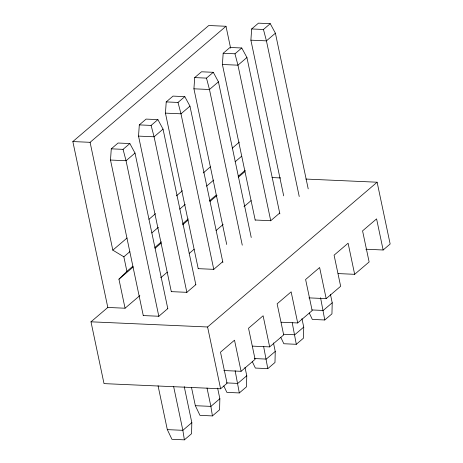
<?xml version="1.0" encoding="UTF-8"?>
<svg xmlns="http://www.w3.org/2000/svg" width="463" height="463" viewBox="0 0 463 463"><rect width="100%" height="100%" fill="white"/><g stroke="black" fill="none" stroke-linecap="round" stroke-linejoin="round"><path stroke-width="0.69" d="M184.222 386.57L191.827 422.655L191.56 433.721L184.384 439.85L171.947 439.3L167.311 429.629L158.062 385.76M217.622 388.104L219.856 398.718L219.589 409.784L212.413 415.913L199.975 415.363L195.34 405.692L191.462 387.294M244.979 367.252L246.767 375.742L246.501 386.808L239.325 392.937L226.887 392.381L223.797 385.934M273.459 342.933L275.248 351.423L274.981 362.488L267.805 368.617L255.373 368.062L252.277 361.615M301.94 318.613L303.734 327.104L303.468 338.169L296.291 344.298L283.854 343.743L280.763 337.295M330.426 294.294L332.214 302.785L331.948 313.85L324.771 319.979L312.334 319.424L309.243 312.976M143.304 315.708L110.495 160.042L111.276 148.831L118.077 143.021L129.86 143.547L135.017 153.068L167.82 308.734M171.333 291.771L138.53 136.105L139.311 124.894L146.111 119.089L157.895 119.61L163.045 129.136L195.849 284.803M198.245 268.795L165.441 113.128L166.223 101.912L173.023 96.107L184.806 96.628L189.957 106.154L222.911 262.527M226.725 244.476L193.922 88.809L194.703 77.593L201.503 71.788L213.287 72.309L218.438 81.835L251.241 237.502M255.211 220.156L222.402 64.49L223.183 53.274L229.984 47.469L241.767 47.99L246.924 57.516L279.872 213.889M283.692 195.837L250.888 40.171L251.669 28.955L258.47 23.15L270.253 23.671L275.404 33.197L308.208 188.863M223.797 370.539L241.073 371.309L234.515 340.201L220.498 352.169L227.055 383.277L220.608 388.781L104.013 383.613L90.991 321.814L107.81 307.455L125.056 308.219L118.939 279.183L126.908 271.324L132.933 266.173M107.81 307.455L72.847 141.556L208.755 25.511L226.002 26.275L230.603 48.123M72.847 141.556L90.094 142.32L226.002 26.275M111.276 148.831L123.065 149.352L129.86 143.547M139.311 124.894L151.094 125.415L157.895 119.61M166.223 101.912L178.006 102.439L184.806 96.628M194.703 77.593L206.486 78.12L213.287 72.309M223.183 53.274L234.972 53.795L241.767 47.99M251.669 28.955L263.453 29.476L270.253 23.671M135.017 153.068L126.046 160.73L110.495 160.042M163.045 129.136L154.075 136.793L138.53 136.105M189.957 106.154L180.987 113.817L165.441 113.128M218.438 81.835L209.467 89.498L193.922 88.809M246.924 57.516L237.953 65.179L222.402 64.49M275.404 33.197L266.433 40.86L250.888 40.171M126.908 271.324L123.847 256.803L112.822 250.153L127.07 237.988M148.988 219.271L155.562 213.657M176.386 195.872L182.416 190.727M203.24 172.948L210.364 166.865M232.281 148.148L239.406 142.066M123.847 256.803L129.877 251.658M151.795 232.941L158.369 227.327M179.742 209.079L185.223 204.397M206.596 186.149L213.721 180.066M235.088 161.819L241.669 156.205M154.856 247.456L161.431 241.842M182.804 223.594L188.285 218.912M209.652 200.664L216.233 195.05M238.15 176.334L245.274 170.251M118.939 279.183L133.188 267.018M155.105 248.301L161.136 243.156M182.503 224.908L187.984 220.226M209.907 201.509L217.031 195.427M238.399 177.179L244.979 171.565M125.056 308.219L139.867 295.573M160.707 277.777L167.288 272.157M189.211 253.44L194.136 249.233M216.047 230.522L223.166 224.445M243.978 206.672L251.102 200.595M167.791 308.601L158.821 316.258L143.275 315.569M195.82 284.664L186.849 292.327L171.304 291.638M222.732 261.688L213.761 269.344L198.216 268.656M279.698 213.049L270.728 220.706L255.182 220.018M90.991 321.814L207.586 326.982L377.125 182.214L390.153 244.013L383.144 249.997L365.868 249.233M241.073 371.309L255.09 359.34L248.533 328.232L263.111 315.783L269.663 346.891L252.393 346.127M269.663 346.891L283.68 334.923L277.129 303.815L291.14 291.852L297.697 322.954L281.145 322.219M297.697 322.954L312.16 310.604L305.609 279.496L319.626 267.527L326.178 298.635L308.908 297.871M326.178 298.635L340.646 286.284L334.089 255.177L348.107 243.208L354.658 274.316L338.106 273.581M354.658 274.316L369.127 261.965L362.57 230.858L376.587 218.889L383.144 249.997M191.827 422.655L182.856 430.318L167.311 429.629M219.856 398.718L210.885 406.381L195.34 405.692M246.767 375.742L237.797 383.399L226.494 382.901M275.248 351.423L266.277 359.08L254.268 358.547M303.734 327.104L294.763 334.761L283.454 334.263M332.214 302.785L323.243 310.441L311.935 309.944M272.047 177.56L280.688 177.942M305.875 179.059L377.125 182.214M263.453 29.476L266.433 40.86L299.237 196.526M234.972 53.795L237.953 65.179L270.757 220.845M206.486 78.12L209.467 89.498L242.271 245.164M178.006 102.439L180.987 113.817L213.79 269.483M151.094 125.415L154.075 136.793L186.878 292.46M123.065 149.352L126.046 160.73L158.85 316.397M320.558 297.709L324.771 319.979M292.228 322.734L296.291 344.298M263.597 346.347L267.805 368.617M235.117 370.666L239.325 392.937M207.586 326.982L220.608 388.781M207.007 387.982L210.885 406.381L212.413 415.913M173.608 386.449L182.856 430.318L184.384 439.85M90.094 142.32L112.822 250.153"/></g></svg>
